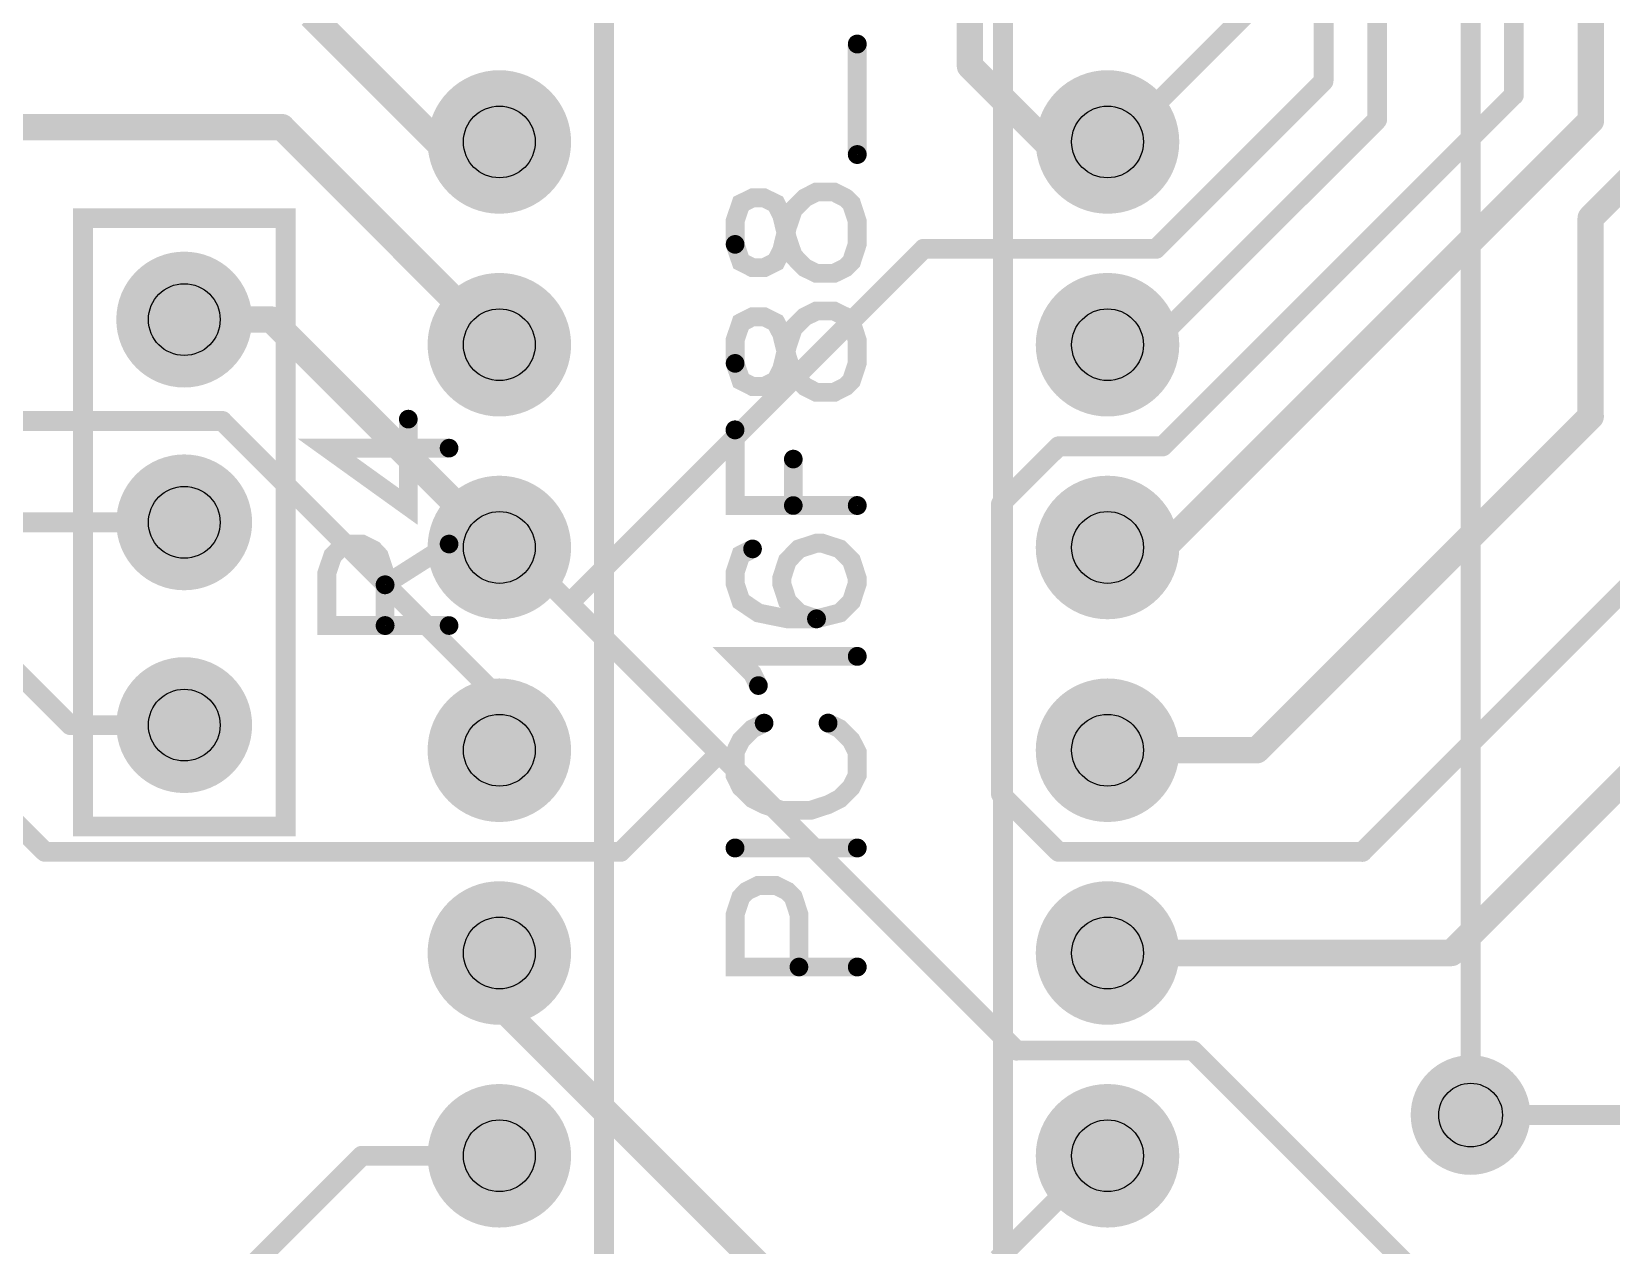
# Model space of a CAD drawing. Extents: x 0 to 2.88, y -0.23 to 2.17.
# Drawn here: x 1.312 to 2.091, y 0.843 to 1.442 of the extents above; entities that cross this region are included whole.
import ezdxf

# ---------------------------------------------------------------- set-up
doc = ezdxf.new("R2010")
doc.units = 0
for name, color, linetype in [('Bottom', 6, 'CONTINUOUS'), ('Bottom_Mask', 10, 'CONTINUOUS'), ('Drill_Bottom', 8, 'CONTINUOUS'), ('Drill_Top', 7, 'CONTINUOUS'), ('Top', 5, 'CONTINUOUS'), ('Top_Mask', 3, 'CONTINUOUS'), ('Top_Silk', 2, 'CONTINUOUS')]:
    doc.layers.add(name, color=color, linetype=linetype)

msp = doc.modelspace()

# ---------------------------------------------------------------- linework, layer by layer
at = {"layer": 'Bottom', "linetype": 'CONTINUOUS'}
for points, const_width in [([(1.775, 1.425), (1.775, 1.8)], 0.013), ([(1.9495, 1.7807), (1.9495, 1.4176)], 0.0098), ([(1.9759, 1.3985), (1.9759, 1.7759)], 0.0098), ([(2.0433, 1.4107), (2.0433, 1.646)], 0.0098), ([(1.8481, 1.3876), (1.9224, 1.4618)], 0.0098), ([(2.0813, 1.3981), (2.0813, 1.4642)], 0.013), ([(1.5124, 1.3876), (1.45, 1.45)], 0.013), ([(1.8124, 1.3876), (1.775, 1.425)], 0.013), ([(1.9495, 1.4176), (1.8668, 1.3349)], 0.0098), ([(1.8701, 1.2375), (2.0433, 1.4107)], 0.0098), ([(1.8649, 1.2876), (1.9759, 1.3985)], 0.0098), ([(1.8708, 1.1876), (2.0813, 1.3981)], 0.013), ([(2.1335, 1.4024), (2.0812, 1.3501)], 0.013), ([(1.2599, 1.3949), (1.4356, 1.3949)], 0.013), ([(1.4356, 1.3949), (1.5429, 1.2876)], 0.013), ([(1.5429, 1.3876), (1.5124, 1.3876)], 0.013), ([(1.8427, 1.3876), (1.8124, 1.3876)], 0.013), ([(1.8481, 1.3876), (1.8427, 1.3876)], 0.0098), ([(1.8429, 1.3876), (1.8481, 1.3876)], 0.0098), ([(2.0812, 1.3501), (2.0812, 1.2522)], 0.013), ([(1.7522, 1.3349), (1.5774, 1.1601)], 0.0098), ([(1.8668, 1.3349), (1.7522, 1.3349)], 0.0098), ([(1.3875, 1.3), (1.4305, 1.3)], 0.013), ([(1.4305, 1.3), (1.5429, 1.1876)], 0.013), ([(1.8429, 1.2876), (1.8649, 1.2876)], 0.013), ([(1.4062, 1.25), (1.2375, 1.25)], 0.0098), ([(1.5429, 1.1133), (1.4062, 1.25)], 0.0098), ([(2.0812, 1.2522), (1.9166, 1.0876)], 0.013), ([(1.7903, 1.2091), (1.8188, 1.2375)], 0.0098), ([(1.8188, 1.2375), (1.8701, 1.2375)], 0.0098), ([(1.7903, 1.0659), (1.7903, 1.2091)], 0.0098), ([(1.3875, 1.2), (1.2547, 1.2)], 0.0098), ([(2.1335, 1.2024), (1.9686, 1.0375)], 0.0098), ([(1.5499, 1.1876), (1.5429, 1.1876)], 0.0098), ([(1.5774, 1.1601), (1.5499, 1.1876)], 0.0098), ([(1.8429, 1.1876), (1.8708, 1.1876)], 0.013), ([(1.6514, 1.0861), (1.5774, 1.1601)], 0.0098), ([(1.3312, 1.1), (1.2812, 1.15)], 0.0098), ([(1.5429, 1.0876), (1.5429, 1.1133)], 0.0098), ([(2.1274, 1.1024), (2.0126, 0.9876)], 0.013), ([(1.2562, 1.1), (1.3187, 1.0375)], 0.0098), ([(1.3875, 1.1), (1.3312, 1.1)], 0.0098), ([(1.6027, 1.0375), (1.6514, 1.0861)], 0.0098), ([(1.798, 0.9395), (1.6514, 1.0861)], 0.0098), ([(1.9166, 1.0876), (1.8429, 1.0876)], 0.013), ([(1.8187, 1.0375), (1.7903, 1.0659)], 0.0098), ([(1.3187, 1.0375), (1.6027, 1.0375)], 0.0098), ([(1.9686, 1.0375), (1.8187, 1.0375)], 0.0098), ([(1.5429, 0.9876), (1.5469, 0.9876)], 0.013), ([(1.5469, 0.9876), (1.5469, 0.9578)], 0.013), ([(2.0126, 0.9876), (1.8429, 0.9876)], 0.013), ([(1.5469, 0.9578), (1.7921, 0.7126)], 0.013), ([(1.8851, 0.9395), (1.798, 0.9395)], 0.0098), ([(2.0222, 0.8024), (1.8851, 0.9395)], 0.0098), ([(2.022, 0.9077), (2.1335, 0.9077)], 0.0098), ([(1.8473, 0.879), (1.8304, 0.8959)], 0.0098), ([(1.8304, 0.8959), (1.8429, 0.8959)], 0.0098), ([(1.8429, 0.8959), (1.8429, 0.8876)], 0.0098), ([(1.25, 0.6625), (1.4751, 0.8876)], 0.0098), ([(1.4751, 0.8876), (1.5429, 0.8876)], 0.0098), ([(1.7888, 0.8366), (1.8312, 0.879)], 0.0098), ([(1.8312, 0.879), (1.8473, 0.879)], 0.0098)]:
    msp.add_lwpolyline(points, dxfattribs=dict(at, const_width=const_width))
for points, const_width in [([(1.7718, 1.425, 1), (1.7782, 1.425, 1), (1.7718, 1.425, 1)], 0.0065), ([(1.7718, 1.425, 1), (1.7782, 1.425, 1), (1.7718, 1.425, 1)], 0.0065), ([(1.5587, 1.3876, 1), (1.5272, 1.3876, 1), (1.5587, 1.3876, 1)], 0.0315), ([(1.8587, 1.3876, 1), (1.8272, 1.3876, 1), (1.8587, 1.3876, 1)], 0.0315), ([(1.947, 1.4176, 1), (1.9519, 1.4176, 1), (1.947, 1.4176, 1)], 0.0049), ([(1.947, 1.4176, 1), (1.9519, 1.4176, 1), (1.947, 1.4176, 1)], 0.0049), ([(2.0408, 1.4107, 1), (2.0458, 1.4107, 1), (2.0408, 1.4107, 1)], 0.0049), ([(2.0408, 1.4107, 1), (2.0458, 1.4107, 1), (2.0408, 1.4107, 1)], 0.0049), ([(1.9734, 1.3985, 1), (1.9783, 1.3985, 1), (1.9734, 1.3985, 1)], 0.0049), ([(1.9734, 1.3985, 1), (1.9783, 1.3985, 1), (1.9734, 1.3985, 1)], 0.0049), ([(2.0781, 1.3981, 1), (2.0846, 1.3981, 1), (2.0781, 1.3981, 1)], 0.0065), ([(2.0781, 1.3981, 1), (2.0846, 1.3981, 1), (2.0781, 1.3981, 1)], 0.0065), ([(1.4324, 1.3949, 1), (1.4389, 1.3949, 1), (1.4324, 1.3949, 1)], 0.0065), ([(1.4324, 1.3949, 1), (1.4389, 1.3949, 1), (1.4324, 1.3949, 1)], 0.0065), ([(1.5092, 1.3876, 1), (1.5157, 1.3876, 1), (1.5092, 1.3876, 1)], 0.0065), ([(1.5092, 1.3876, 1), (1.5157, 1.3876, 1), (1.5092, 1.3876, 1)], 0.0065), ([(1.5397, 1.3876, 1), (1.5462, 1.3876, 1), (1.5397, 1.3876, 1)], 0.0065), ([(1.8092, 1.3876, 1), (1.8157, 1.3876, 1), (1.8092, 1.3876, 1)], 0.0065), ([(1.8092, 1.3876, 1), (1.8157, 1.3876, 1), (1.8092, 1.3876, 1)], 0.0065), ([(1.8395, 1.3876, 1), (1.846, 1.3876, 1), (1.8395, 1.3876, 1)], 0.0065), ([(1.8403, 1.3876, 1), (1.8452, 1.3876, 1), (1.8403, 1.3876, 1)], 0.0049), ([(1.8405, 1.3876, 1), (1.8454, 1.3876, 1), (1.8405, 1.3876, 1)], 0.0049), ([(1.8456, 1.3876, 1), (1.8505, 1.3876, 1), (1.8456, 1.3876, 1)], 0.0049), ([(1.8456, 1.3876, 1), (1.8505, 1.3876, 1), (1.8456, 1.3876, 1)], 0.0049), ([(1.8456, 1.3876, 1), (1.8505, 1.3876, 1), (1.8456, 1.3876, 1)], 0.0049), ([(2.078, 1.3501, 1), (2.0845, 1.3501, 1), (2.078, 1.3501, 1)], 0.0065), ([(2.078, 1.3501, 1), (2.0845, 1.3501, 1), (2.078, 1.3501, 1)], 0.0065), ([(1.7497, 1.3349, 1), (1.7546, 1.3349, 1), (1.7497, 1.3349, 1)], 0.0049), ([(1.7497, 1.3349, 1), (1.7546, 1.3349, 1), (1.7497, 1.3349, 1)], 0.0049), ([(1.8644, 1.3349, 1), (1.8693, 1.3349, 1), (1.8644, 1.3349, 1)], 0.0049), ([(1.8644, 1.3349, 1), (1.8693, 1.3349, 1), (1.8644, 1.3349, 1)], 0.0049), ([(1.4022, 1.3, 1), (1.3727, 1.3, 1), (1.4022, 1.3, 1)], 0.0295), ([(1.5587, 1.2876, 1), (1.5272, 1.2876, 1), (1.5587, 1.2876, 1)], 0.0315), ([(1.8587, 1.2876, 1), (1.8272, 1.2876, 1), (1.8587, 1.2876, 1)], 0.0315), ([(1.3842, 1.3, 1), (1.3907, 1.3, 1), (1.3842, 1.3, 1)], 0.0065), ([(1.4272, 1.3, 1), (1.4337, 1.3, 1), (1.4272, 1.3, 1)], 0.0065), ([(1.4272, 1.3, 1), (1.4337, 1.3, 1), (1.4272, 1.3, 1)], 0.0065), ([(1.5397, 1.2876, 1), (1.5462, 1.2876, 1), (1.5397, 1.2876, 1)], 0.0065), ([(1.8397, 1.2876, 1), (1.8462, 1.2876, 1), (1.8397, 1.2876, 1)], 0.0065), ([(1.8617, 1.2876, 1), (1.8682, 1.2876, 1), (1.8617, 1.2876, 1)], 0.0065), ([(1.8625, 1.2876, 1), (1.8674, 1.2876, 1), (1.8625, 1.2876, 1)], 0.0049), ([(1.4038, 1.25, 1), (1.4087, 1.25, 1), (1.4038, 1.25, 1)], 0.0049), ([(1.4038, 1.25, 1), (1.4087, 1.25, 1), (1.4038, 1.25, 1)], 0.0049), ([(2.078, 1.2522, 1), (2.0845, 1.2522, 1), (2.078, 1.2522, 1)], 0.0065), ([(2.078, 1.2522, 1), (2.0845, 1.2522, 1), (2.078, 1.2522, 1)], 0.0065), ([(1.8163, 1.2375, 1), (1.8212, 1.2375, 1), (1.8163, 1.2375, 1)], 0.0049), ([(1.8163, 1.2375, 1), (1.8212, 1.2375, 1), (1.8163, 1.2375, 1)], 0.0049), ([(1.8676, 1.2375, 1), (1.8726, 1.2375, 1), (1.8676, 1.2375, 1)], 0.0049), ([(1.8676, 1.2375, 1), (1.8726, 1.2375, 1), (1.8676, 1.2375, 1)], 0.0049), ([(1.4022, 1.2, 1), (1.3727, 1.2, 1), (1.4022, 1.2, 1)], 0.0295), ([(1.5587, 1.1876, 1), (1.5272, 1.1876, 1), (1.5587, 1.1876, 1)], 0.0315), ([(1.8587, 1.1876, 1), (1.8272, 1.1876, 1), (1.8587, 1.1876, 1)], 0.0315), ([(1.7879, 1.2091, 1), (1.7928, 1.2091, 1), (1.7879, 1.2091, 1)], 0.0049), ([(1.7879, 1.2091, 1), (1.7928, 1.2091, 1), (1.7879, 1.2091, 1)], 0.0049), ([(1.385, 1.2, 1), (1.3899, 1.2, 1), (1.385, 1.2, 1)], 0.0049), ([(1.5397, 1.1876, 1), (1.5462, 1.1876, 1), (1.5397, 1.1876, 1)], 0.0065), ([(1.5405, 1.1876, 1), (1.5454, 1.1876, 1), (1.5405, 1.1876, 1)], 0.0049), ([(1.5475, 1.1876, 1), (1.5524, 1.1876, 1), (1.5475, 1.1876, 1)], 0.0049), ([(1.5475, 1.1876, 1), (1.5524, 1.1876, 1), (1.5475, 1.1876, 1)], 0.0049), ([(1.8397, 1.1876, 1), (1.8462, 1.1876, 1), (1.8397, 1.1876, 1)], 0.0065), ([(1.8675, 1.1876, 1), (1.874, 1.1876, 1), (1.8675, 1.1876, 1)], 0.0065), ([(1.8675, 1.1876, 1), (1.874, 1.1876, 1), (1.8675, 1.1876, 1)], 0.0065), ([(1.5749, 1.1601, 1), (1.5798, 1.1601, 1), (1.5749, 1.1601, 1)], 0.0049), ([(1.5749, 1.1601, 1), (1.5798, 1.1601, 1), (1.5749, 1.1601, 1)], 0.0049), ([(1.5749, 1.1601, 1), (1.5798, 1.1601, 1), (1.5749, 1.1601, 1)], 0.0049), ([(1.4022, 1.1, 1), (1.3727, 1.1, 1), (1.4022, 1.1, 1)], 0.0295), ([(1.5587, 1.0876, 1), (1.5272, 1.0876, 1), (1.5587, 1.0876, 1)], 0.0315), ([(1.5405, 1.1133, 1), (1.5454, 1.1133, 1), (1.5405, 1.1133, 1)], 0.0049), ([(1.5405, 1.1133, 1), (1.5454, 1.1133, 1), (1.5405, 1.1133, 1)], 0.0049), ([(1.8587, 1.0876, 1), (1.8272, 1.0876, 1), (1.8587, 1.0876, 1)], 0.0315), ([(1.3288, 1.1, 1), (1.3337, 1.1, 1), (1.3288, 1.1, 1)], 0.0049), ([(1.3288, 1.1, 1), (1.3337, 1.1, 1), (1.3288, 1.1, 1)], 0.0049), ([(1.385, 1.1, 1), (1.3899, 1.1, 1), (1.385, 1.1, 1)], 0.0049), ([(1.5405, 1.0876, 1), (1.5454, 1.0876, 1), (1.5405, 1.0876, 1)], 0.0049), ([(1.6489, 1.0861, 1), (1.6538, 1.0861, 1), (1.6489, 1.0861, 1)], 0.0049), ([(1.6489, 1.0861, 1), (1.6538, 1.0861, 1), (1.6489, 1.0861, 1)], 0.0049), ([(1.6489, 1.0861, 1), (1.6538, 1.0861, 1), (1.6489, 1.0861, 1)], 0.0049), ([(1.8397, 1.0876, 1), (1.8462, 1.0876, 1), (1.8397, 1.0876, 1)], 0.0065), ([(1.9133, 1.0876, 1), (1.9198, 1.0876, 1), (1.9133, 1.0876, 1)], 0.0065), ([(1.9133, 1.0876, 1), (1.9198, 1.0876, 1), (1.9133, 1.0876, 1)], 0.0065), ([(1.7879, 1.0659, 1), (1.7928, 1.0659, 1), (1.7879, 1.0659, 1)], 0.0049), ([(1.7879, 1.0659, 1), (1.7928, 1.0659, 1), (1.7879, 1.0659, 1)], 0.0049), ([(1.3163, 1.0375, 1), (1.3212, 1.0375, 1), (1.3163, 1.0375, 1)], 0.0049), ([(1.3163, 1.0375, 1), (1.3212, 1.0375, 1), (1.3163, 1.0375, 1)], 0.0049), ([(1.6003, 1.0375, 1), (1.6052, 1.0375, 1), (1.6003, 1.0375, 1)], 0.0049), ([(1.6003, 1.0375, 1), (1.6052, 1.0375, 1), (1.6003, 1.0375, 1)], 0.0049), ([(1.8163, 1.0375, 1), (1.8212, 1.0375, 1), (1.8163, 1.0375, 1)], 0.0049), ([(1.8163, 1.0375, 1), (1.8212, 1.0375, 1), (1.8163, 1.0375, 1)], 0.0049), ([(1.9661, 1.0375, 1), (1.9711, 1.0375, 1), (1.9661, 1.0375, 1)], 0.0049), ([(1.9661, 1.0375, 1), (1.9711, 1.0375, 1), (1.9661, 1.0375, 1)], 0.0049), ([(1.5587, 0.9876, 1), (1.5272, 0.9876, 1), (1.5587, 0.9876, 1)], 0.0315), ([(1.8587, 0.9876, 1), (1.8272, 0.9876, 1), (1.8587, 0.9876, 1)], 0.0315), ([(1.5397, 0.9876, 1), (1.5462, 0.9876, 1), (1.5397, 0.9876, 1)], 0.0065), ([(1.5436, 0.9876, 1), (1.5501, 0.9876, 1), (1.5436, 0.9876, 1)], 0.0065), ([(1.5436, 0.9876, 1), (1.5501, 0.9876, 1), (1.5436, 0.9876, 1)], 0.0065), ([(1.8397, 0.9876, 1), (1.8462, 0.9876, 1), (1.8397, 0.9876, 1)], 0.0065), ([(2.0093, 0.9876, 1), (2.0158, 0.9876, 1), (2.0093, 0.9876, 1)], 0.0065), ([(2.0093, 0.9876, 1), (2.0158, 0.9876, 1), (2.0093, 0.9876, 1)], 0.0065), ([(1.5436, 0.9578, 1), (1.5501, 0.9578, 1), (1.5436, 0.9578, 1)], 0.0065), ([(1.5436, 0.9578, 1), (1.5501, 0.9578, 1), (1.5436, 0.9578, 1)], 0.0065), ([(1.7955, 0.9395, 1), (1.8005, 0.9395, 1), (1.7955, 0.9395, 1)], 0.0049), ([(1.7955, 0.9395, 1), (1.8005, 0.9395, 1), (1.7955, 0.9395, 1)], 0.0049), ([(1.8826, 0.9395, 1), (1.8875, 0.9395, 1), (1.8826, 0.9395, 1)], 0.0049), ([(1.8826, 0.9395, 1), (1.8875, 0.9395, 1), (1.8826, 0.9395, 1)], 0.0049), ([(2.0072, 0.9077, 1), (2.0367, 0.9077, 1), (2.0072, 0.9077, 1)], 0.0295), ([(1.5587, 0.8876, 1), (1.5272, 0.8876, 1), (1.5587, 0.8876, 1)], 0.0315), ([(1.8587, 0.8876, 1), (1.8272, 0.8876, 1), (1.8587, 0.8876, 1)], 0.0315), ([(2.0195, 0.9077, 1), (2.0244, 0.9077, 1), (2.0195, 0.9077, 1)], 0.0049), ([(1.8279, 0.8959, 1), (1.8329, 0.8959, 1), (1.8279, 0.8959, 1)], 0.0049), ([(1.8279, 0.8959, 1), (1.8329, 0.8959, 1), (1.8279, 0.8959, 1)], 0.0049), ([(1.8405, 0.8959, 1), (1.8454, 0.8959, 1), (1.8405, 0.8959, 1)], 0.0049), ([(1.8405, 0.8959, 1), (1.8454, 0.8959, 1), (1.8405, 0.8959, 1)], 0.0049), ([(1.4726, 0.8876, 1), (1.4775, 0.8876, 1), (1.4726, 0.8876, 1)], 0.0049), ([(1.4726, 0.8876, 1), (1.4775, 0.8876, 1), (1.4726, 0.8876, 1)], 0.0049), ([(1.5405, 0.8876, 1), (1.5454, 0.8876, 1), (1.5405, 0.8876, 1)], 0.0049), ([(1.8405, 0.8876, 1), (1.8454, 0.8876, 1), (1.8405, 0.8876, 1)], 0.0049), ([(1.8287, 0.879, 1), (1.8336, 0.879, 1), (1.8287, 0.879, 1)], 0.0049), ([(1.8287, 0.879, 1), (1.8336, 0.879, 1), (1.8287, 0.879, 1)], 0.0049), ([(1.8449, 0.879, 1), (1.8498, 0.879, 1), (1.8449, 0.879, 1)], 0.0049), ([(1.8449, 0.879, 1), (1.8498, 0.879, 1), (1.8449, 0.879, 1)], 0.0049)]:
    msp.add_lwpolyline(points, format="xyb", dxfattribs=dict(at, const_width=const_width))
at = {"layer": 'Bottom_Mask', "linetype": 'CONTINUOUS'}
for points, const_width in [([(1.5606, 1.3876, 1), (1.5252, 1.3876, 1), (1.5606, 1.3876, 1)], 0.0354), ([(1.5252, 1.3876, 1), (1.5606, 1.3876, 1), (1.5252, 1.3876, 1)], 0.0354), ([(1.8606, 1.3876, 1), (1.8252, 1.3876, 1), (1.8606, 1.3876, 1)], 0.0354), ([(1.8252, 1.3876, 1), (1.8606, 1.3876, 1), (1.8252, 1.3876, 1)], 0.0354), ([(1.4042, 1.3, 1), (1.3707, 1.3, 1), (1.4042, 1.3, 1)], 0.0335), ([(1.3707, 1.3, 1), (1.4042, 1.3, 1), (1.3707, 1.3, 1)], 0.0335), ([(1.5606, 1.2876, 1), (1.5252, 1.2876, 1), (1.5606, 1.2876, 1)], 0.0354), ([(1.5252, 1.2876, 1), (1.5606, 1.2876, 1), (1.5252, 1.2876, 1)], 0.0354), ([(1.8606, 1.2876, 1), (1.8252, 1.2876, 1), (1.8606, 1.2876, 1)], 0.0354), ([(1.8252, 1.2876, 1), (1.8606, 1.2876, 1), (1.8252, 1.2876, 1)], 0.0354), ([(1.4042, 1.2, 1), (1.3707, 1.2, 1), (1.4042, 1.2, 1)], 0.0335), ([(1.3707, 1.2, 1), (1.4042, 1.2, 1), (1.3707, 1.2, 1)], 0.0335), ([(1.5606, 1.1876, 1), (1.5252, 1.1876, 1), (1.5606, 1.1876, 1)], 0.0354), ([(1.5252, 1.1876, 1), (1.5606, 1.1876, 1), (1.5252, 1.1876, 1)], 0.0354), ([(1.8606, 1.1876, 1), (1.8252, 1.1876, 1), (1.8606, 1.1876, 1)], 0.0354), ([(1.8252, 1.1876, 1), (1.8606, 1.1876, 1), (1.8252, 1.1876, 1)], 0.0354), ([(1.4042, 1.1, 1), (1.3707, 1.1, 1), (1.4042, 1.1, 1)], 0.0335), ([(1.3707, 1.1, 1), (1.4042, 1.1, 1), (1.3707, 1.1, 1)], 0.0335), ([(1.5606, 1.0876, 1), (1.5252, 1.0876, 1), (1.5606, 1.0876, 1)], 0.0354), ([(1.5252, 1.0876, 1), (1.5606, 1.0876, 1), (1.5252, 1.0876, 1)], 0.0354), ([(1.8606, 1.0876, 1), (1.8252, 1.0876, 1), (1.8606, 1.0876, 1)], 0.0354), ([(1.8252, 1.0876, 1), (1.8606, 1.0876, 1), (1.8252, 1.0876, 1)], 0.0354), ([(1.5606, 0.9876, 1), (1.5252, 0.9876, 1), (1.5606, 0.9876, 1)], 0.0354), ([(1.5252, 0.9876, 1), (1.5606, 0.9876, 1), (1.5252, 0.9876, 1)], 0.0354), ([(1.8606, 0.9876, 1), (1.8252, 0.9876, 1), (1.8606, 0.9876, 1)], 0.0354), ([(1.8252, 0.9876, 1), (1.8606, 0.9876, 1), (1.8252, 0.9876, 1)], 0.0354), ([(1.5606, 0.8876, 1), (1.5252, 0.8876, 1), (1.5606, 0.8876, 1)], 0.0354), ([(1.5252, 0.8876, 1), (1.5606, 0.8876, 1), (1.5252, 0.8876, 1)], 0.0354), ([(1.8606, 0.8876, 1), (1.8252, 0.8876, 1), (1.8606, 0.8876, 1)], 0.0354), ([(1.8252, 0.8876, 1), (1.8606, 0.8876, 1), (1.8252, 0.8876, 1)], 0.0354)]:
    msp.add_lwpolyline(points, format="xyb", dxfattribs=dict(at, const_width=const_width))
at = {"layer": 'Drill_Bottom'}
for centre, radius in [((1.5429, 1.3876), 0.0177), ((1.8429, 1.3876), 0.0177), ((1.3875, 1.3), 0.0177), ((1.5429, 1.2876), 0.0177), ((1.8429, 1.2876), 0.0177), ((1.3875, 1.2), 0.0177), ((1.5429, 1.1876), 0.0177), ((1.8429, 1.1876), 0.0177), ((1.3875, 1.1), 0.0177), ((1.5429, 1.0876), 0.0177), ((1.8429, 1.0876), 0.0177), ((1.5429, 0.9876), 0.0177), ((1.8429, 0.9876), 0.0177), ((2.022, 0.9077), 0.0157), ((1.5429, 0.8876), 0.0177), ((1.8429, 0.8876), 0.0177)]:
    msp.add_circle(centre, radius, dxfattribs=at)
at = {"layer": 'Drill_Top'}
for centre, radius in [((1.5429, 1.3876), 0.0177), ((1.8429, 1.3876), 0.0177), ((1.3875, 1.3), 0.0177), ((1.5429, 1.2876), 0.0177), ((1.8429, 1.2876), 0.0177), ((1.3875, 1.2), 0.0177), ((1.5429, 1.1876), 0.0177), ((1.8429, 1.1876), 0.0177), ((1.3875, 1.1), 0.0177), ((1.5429, 1.0876), 0.0177), ((1.8429, 1.0876), 0.0177), ((1.5429, 0.9876), 0.0177), ((1.8429, 0.9876), 0.0177), ((2.022, 0.9077), 0.0157), ((1.5429, 0.8876), 0.0177), ((1.8429, 0.8876), 0.0177)]:
    msp.add_circle(centre, radius, dxfattribs=at)
at = {"layer": 'Top', "linetype": 'CONTINUOUS'}
for points, const_width in [([(1.5587, 1.3876, 1), (1.5272, 1.3876, 1), (1.5587, 1.3876, 1)], 0.0315), ([(1.8587, 1.3876, 1), (1.8272, 1.3876, 1), (1.8587, 1.3876, 1)], 0.0315), ([(1.4022, 1.3, 1), (1.3727, 1.3, 1), (1.4022, 1.3, 1)], 0.0295), ([(1.5587, 1.2876, 1), (1.5272, 1.2876, 1), (1.5587, 1.2876, 1)], 0.0315), ([(1.8587, 1.2876, 1), (1.8272, 1.2876, 1), (1.8587, 1.2876, 1)], 0.0315), ([(1.4022, 1.2, 1), (1.3727, 1.2, 1), (1.4022, 1.2, 1)], 0.0295), ([(1.5587, 1.1876, 1), (1.5272, 1.1876, 1), (1.5587, 1.1876, 1)], 0.0315), ([(1.8587, 1.1876, 1), (1.8272, 1.1876, 1), (1.8587, 1.1876, 1)], 0.0315), ([(1.4022, 1.1, 1), (1.3727, 1.1, 1), (1.4022, 1.1, 1)], 0.0295), ([(1.5587, 1.0876, 1), (1.5272, 1.0876, 1), (1.5587, 1.0876, 1)], 0.0315), ([(1.8587, 1.0876, 1), (1.8272, 1.0876, 1), (1.8587, 1.0876, 1)], 0.0315), ([(1.5587, 0.9876, 1), (1.5272, 0.9876, 1), (1.5587, 0.9876, 1)], 0.0315), ([(1.8587, 0.9876, 1), (1.8272, 0.9876, 1), (1.8587, 0.9876, 1)], 0.0315), ([(2.0072, 0.9077, 1), (2.0367, 0.9077, 1), (2.0072, 0.9077, 1)], 0.0295), ([(1.5587, 0.8876, 1), (1.5272, 0.8876, 1), (1.5587, 0.8876, 1)], 0.0315), ([(1.8587, 0.8876, 1), (1.8272, 0.8876, 1), (1.8587, 0.8876, 1)], 0.0315)]:
    msp.add_lwpolyline(points, format="xyb", dxfattribs=dict(at, const_width=const_width))
at = {"layer": 'Top_Mask', "linetype": 'CONTINUOUS'}
for points, const_width in [([(1.5606, 1.3876, 1), (1.5252, 1.3876, 1), (1.5606, 1.3876, 1)], 0.0354), ([(1.5252, 1.3876, 1), (1.5606, 1.3876, 1), (1.5252, 1.3876, 1)], 0.0354), ([(1.8606, 1.3876, 1), (1.8252, 1.3876, 1), (1.8606, 1.3876, 1)], 0.0354), ([(1.8252, 1.3876, 1), (1.8606, 1.3876, 1), (1.8252, 1.3876, 1)], 0.0354), ([(1.4042, 1.3, 1), (1.3707, 1.3, 1), (1.4042, 1.3, 1)], 0.0335), ([(1.3707, 1.3, 1), (1.4042, 1.3, 1), (1.3707, 1.3, 1)], 0.0335), ([(1.5606, 1.2876, 1), (1.5252, 1.2876, 1), (1.5606, 1.2876, 1)], 0.0354), ([(1.5252, 1.2876, 1), (1.5606, 1.2876, 1), (1.5252, 1.2876, 1)], 0.0354), ([(1.8606, 1.2876, 1), (1.8252, 1.2876, 1), (1.8606, 1.2876, 1)], 0.0354), ([(1.8252, 1.2876, 1), (1.8606, 1.2876, 1), (1.8252, 1.2876, 1)], 0.0354), ([(1.4042, 1.2, 1), (1.3707, 1.2, 1), (1.4042, 1.2, 1)], 0.0335), ([(1.3707, 1.2, 1), (1.4042, 1.2, 1), (1.3707, 1.2, 1)], 0.0335), ([(1.5606, 1.1876, 1), (1.5252, 1.1876, 1), (1.5606, 1.1876, 1)], 0.0354), ([(1.5252, 1.1876, 1), (1.5606, 1.1876, 1), (1.5252, 1.1876, 1)], 0.0354), ([(1.8606, 1.1876, 1), (1.8252, 1.1876, 1), (1.8606, 1.1876, 1)], 0.0354), ([(1.8252, 1.1876, 1), (1.8606, 1.1876, 1), (1.8252, 1.1876, 1)], 0.0354), ([(1.4042, 1.1, 1), (1.3707, 1.1, 1), (1.4042, 1.1, 1)], 0.0335), ([(1.3707, 1.1, 1), (1.4042, 1.1, 1), (1.3707, 1.1, 1)], 0.0335), ([(1.5606, 1.0876, 1), (1.5252, 1.0876, 1), (1.5606, 1.0876, 1)], 0.0354), ([(1.5252, 1.0876, 1), (1.5606, 1.0876, 1), (1.5252, 1.0876, 1)], 0.0354), ([(1.8606, 1.0876, 1), (1.8252, 1.0876, 1), (1.8606, 1.0876, 1)], 0.0354), ([(1.8252, 1.0876, 1), (1.8606, 1.0876, 1), (1.8252, 1.0876, 1)], 0.0354), ([(1.5606, 0.9876, 1), (1.5252, 0.9876, 1), (1.5606, 0.9876, 1)], 0.0354), ([(1.5252, 0.9876, 1), (1.5606, 0.9876, 1), (1.5252, 0.9876, 1)], 0.0354), ([(1.8606, 0.9876, 1), (1.8252, 0.9876, 1), (1.8606, 0.9876, 1)], 0.0354), ([(1.8252, 0.9876, 1), (1.8606, 0.9876, 1), (1.8252, 0.9876, 1)], 0.0354), ([(1.5606, 0.8876, 1), (1.5252, 0.8876, 1), (1.5606, 0.8876, 1)], 0.0354), ([(1.5252, 0.8876, 1), (1.5606, 0.8876, 1), (1.5252, 0.8876, 1)], 0.0354), ([(1.8606, 0.8876, 1), (1.8252, 0.8876, 1), (1.8606, 0.8876, 1)], 0.0354), ([(1.8252, 0.8876, 1), (1.8606, 0.8876, 1), (1.8252, 0.8876, 1)], 0.0354)]:
    msp.add_lwpolyline(points, format="xyb", dxfattribs=dict(at, const_width=const_width))
at = {"layer": 'Top_Silk', "linetype": 'CONTINUOUS'}
for points, const_width in [([(2.022, 1.7251), (2.022, 0.9077)], 0.0098), ([(1.5945, 1.6797), (1.5945, 0.6954)], 0.0098), ([(1.7913, 1.6797), (1.7913, 0.6954)], 0.0098), ([(1.7194, 1.3814), (1.7194, 1.4359)], 0.0093), ([(1.6592, 1.3371), (1.6621, 1.3285), (1.6678, 1.3256), (1.6735, 1.3256), (1.6793, 1.3285), (1.6822, 1.3342), (1.685, 1.3457), (1.6879, 1.3543), (1.6936, 1.36), (1.6993, 1.3629), (1.708, 1.3629), (1.7137, 1.36), (1.7166, 1.3572), (1.7194, 1.3486), (1.7194, 1.3371), (1.7166, 1.3285), (1.7137, 1.3256), (1.708, 1.3228), (1.6993, 1.3228), (1.6936, 1.3256), (1.6879, 1.3314), (1.685, 1.3399), (1.6822, 1.3514), (1.6793, 1.3572), (1.6735, 1.36), (1.6678, 1.36), (1.6621, 1.3572), (1.6592, 1.3486), (1.6592, 1.3371)], 0.0093), ([(1.4375, 1.05), (1.3375, 1.05), (1.3375, 1.35), (1.4375, 1.35), (1.4375, 1.05)], 0.0098), ([(1.6592, 1.2784), (1.6621, 1.2699), (1.6678, 1.267), (1.6735, 1.267), (1.6793, 1.2699), (1.6822, 1.2756), (1.685, 1.2871), (1.6879, 1.2957), (1.6936, 1.3014), (1.6993, 1.3042), (1.708, 1.3042), (1.7137, 1.3014), (1.7166, 1.2985), (1.7194, 1.2899), (1.7194, 1.2784), (1.7166, 1.2699), (1.7137, 1.267), (1.708, 1.2641), (1.6993, 1.2641), (1.6936, 1.267), (1.6879, 1.2727), (1.685, 1.2813), (1.6822, 1.2928), (1.6793, 1.2985), (1.6735, 1.3014), (1.6678, 1.3014), (1.6621, 1.2985), (1.6592, 1.2899), (1.6592, 1.2784)], 0.0093), ([(1.5181, 1.2366), (1.4579, 1.2366), (1.498, 1.2078), (1.498, 1.2509)], 0.0093), ([(1.6592, 1.2456), (1.6592, 1.2083), (1.7194, 1.2083)], 0.0093), ([(1.6879, 1.2083), (1.6879, 1.2312)], 0.0093), ([(1.4865, 1.1491), (1.4865, 1.1749), (1.4836, 1.1835), (1.4808, 1.1865), (1.4751, 1.1893), (1.4693, 1.1893), (1.4636, 1.1865), (1.4607, 1.1835), (1.4578, 1.1749), (1.4578, 1.1491), (1.5181, 1.1491)], 0.0093), ([(1.4865, 1.1692), (1.5181, 1.1893)], 0.0093), ([(1.6678, 1.1869), (1.6621, 1.184), (1.6592, 1.1754), (1.6592, 1.1697), (1.6621, 1.1611), (1.6707, 1.1553), (1.685, 1.1524), (1.6993, 1.1524), (1.7108, 1.1553), (1.7166, 1.1611), (1.7194, 1.1697), (1.7194, 1.1725), (1.7166, 1.1811), (1.7108, 1.1869), (1.7022, 1.1897), (1.6993, 1.1897), (1.6907, 1.1869), (1.685, 1.1811), (1.6822, 1.1725), (1.6822, 1.1697), (1.685, 1.1611), (1.6907, 1.1553), (1.6993, 1.1524)], 0.0093), ([(1.6707, 1.1195), (1.6678, 1.1253), (1.6592, 1.1339), (1.7194, 1.1339)], 0.0093), ([(1.6735, 1.101), (1.6678, 1.0982), (1.662, 1.0924), (1.6592, 1.0867), (1.6592, 1.0752), (1.662, 1.0694), (1.6678, 1.0637), (1.6735, 1.0608), (1.6821, 1.058), (1.6965, 1.058), (1.7051, 1.0608), (1.7108, 1.0637), (1.7165, 1.0694), (1.7194, 1.0752), (1.7194, 1.0867), (1.7165, 1.0924), (1.7108, 1.0982), (1.7051, 1.101)], 0.0093), ([(1.6592, 1.0394), (1.7194, 1.0394)], 0.0093), ([(1.6907, 0.9807), (1.6907, 1.0066), (1.6879, 1.0151), (1.685, 1.0181), (1.6793, 1.0209), (1.6706, 1.0209), (1.6649, 1.0181), (1.662, 1.0151), (1.6592, 1.0066), (1.6592, 0.9807), (1.7194, 0.9807)], 0.0093)]:
    msp.add_lwpolyline(points, dxfattribs=dict(at, const_width=const_width))
for points, const_width in [([(1.7171, 1.4359, 1), (1.7218, 1.4359, 1), (1.7171, 1.4359, 1)], 0.0046), ([(1.7171, 1.3814, 1), (1.7218, 1.3814, 1), (1.7171, 1.3814, 1)], 0.0046), ([(1.6569, 1.3371, 1), (1.6615, 1.3371, 1), (1.6569, 1.3371, 1)], 0.0046), ([(1.6569, 1.2784, 1), (1.6615, 1.2784, 1), (1.6569, 1.2784, 1)], 0.0046), ([(1.4957, 1.2509, 1), (1.5003, 1.2509, 1), (1.4957, 1.2509, 1)], 0.0046), ([(1.6568, 1.2456, 1), (1.6615, 1.2456, 1), (1.6568, 1.2456, 1)], 0.0046), ([(1.5158, 1.2366, 1), (1.5204, 1.2366, 1), (1.5158, 1.2366, 1)], 0.0046), ([(1.6856, 1.2312, 1), (1.6902, 1.2312, 1), (1.6856, 1.2312, 1)], 0.0046), ([(1.6856, 1.2083, 1), (1.6902, 1.2083, 1), (1.6856, 1.2083, 1)], 0.0046), ([(1.7171, 1.2083, 1), (1.7218, 1.2083, 1), (1.7171, 1.2083, 1)], 0.0046), ([(1.5158, 1.1893, 1), (1.5204, 1.1893, 1), (1.5158, 1.1893, 1)], 0.0046), ([(1.6655, 1.1869, 1), (1.6701, 1.1869, 1), (1.6655, 1.1869, 1)], 0.0046), ([(1.4842, 1.1692, 1), (1.4889, 1.1692, 1), (1.4842, 1.1692, 1)], 0.0046), ([(1.4842, 1.1491, 1), (1.4889, 1.1491, 1), (1.4842, 1.1491, 1)], 0.0046), ([(1.5158, 1.1491, 1), (1.5204, 1.1491, 1), (1.5158, 1.1491, 1)], 0.0046), ([(1.697, 1.1524, 1), (1.7017, 1.1524, 1), (1.697, 1.1524, 1)], 0.0046), ([(1.7171, 1.1339, 1), (1.7218, 1.1339, 1), (1.7171, 1.1339, 1)], 0.0046), ([(1.6684, 1.1195, 1), (1.673, 1.1195, 1), (1.6684, 1.1195, 1)], 0.0046), ([(1.6712, 1.101, 1), (1.6758, 1.101, 1), (1.6712, 1.101, 1)], 0.0046), ([(1.7027, 1.101, 1), (1.7074, 1.101, 1), (1.7027, 1.101, 1)], 0.0046), ([(1.6568, 1.0394, 1), (1.6615, 1.0394, 1), (1.6568, 1.0394, 1)], 0.0046), ([(1.7171, 1.0394, 1), (1.7218, 1.0394, 1), (1.7171, 1.0394, 1)], 0.0046), ([(1.6884, 0.9807, 1), (1.693, 0.9807, 1), (1.6884, 0.9807, 1)], 0.0046), ([(1.7171, 0.9807, 1), (1.7218, 0.9807, 1), (1.7171, 0.9807, 1)], 0.0046), ([(2.0195, 0.9077, 1), (2.0244, 0.9077, 1), (2.0195, 0.9077, 1)], 0.0049)]:
    msp.add_lwpolyline(points, format="xyb", dxfattribs=dict(at, const_width=const_width))

doc.saveas('drawing.dxf')
